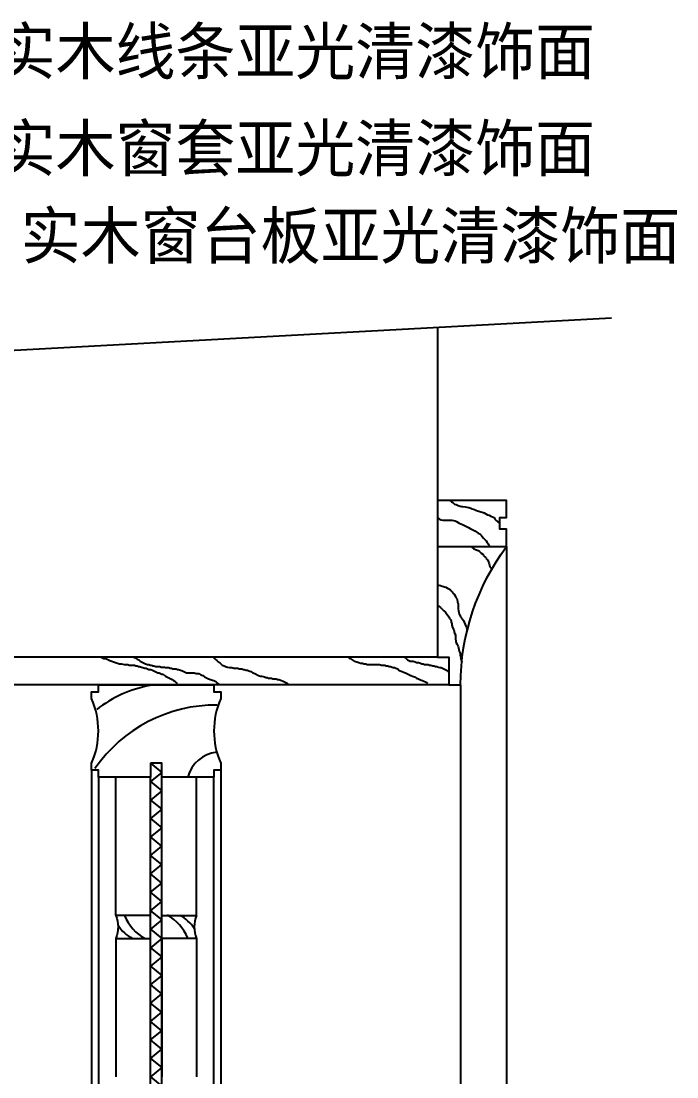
# Model space of a CAD drawing. Header units: metres. Extents: x 4 to 3597, y 195 to 4697.
# Drawn here: x 2982 to 3551, y 3781 to 4697 of the extents above; entities that cross this region are included whole.
import ezdxf

# ---------------------------------------------------------------- set-up
doc = ezdxf.new("R2010")
doc.units = ezdxf.units.M
for name, color, linetype in [('2', 2, 'Continuous'), ('3', 3, 'Continuous'), ('4', 4, 'Continuous'), ('7', 7, 'Continuous'), ('BH', 3, 'Continuous'), ('DIM', 3, 'Continuous'), ('TEXT', 3, 'Continuous')]:
    doc.layers.add(name, color=color, linetype=linetype)

# ---------------------------------------------------------------- blocks, each defined once
blk = doc.blocks.new('BH2')
at = {"layer": 'BH'}
blk.add_lwpolyline([(0, 32), (5, 28), (0, 24), (5, 20), (0, 16), (5, 12), (0, 8), (5, 4), (0, 0)], dxfattribs=at)

msp = doc.modelspace()

# ---------------------------------------------------------------- hatches: boundary and pattern name
at = {"layer": 'BH'}
h = msp.add_hatch(dxfattribs=at)
h.set_pattern_fill('AR-CONC', scale=20)
h.paths.add_polyline_path([(2863.46, 4405.09), (2863.46, 4144.92), (3343.46, 4144.92), (3343.46, 4431.13)])
h = msp.add_hatch(dxfattribs=at)
h.set_pattern_fill('ANSI31', scale=1000)
h.paths.add_polyline_path([(2863.46, 4405.09), (2863.46, 4144.92), (3343.46, 4144.92), (3343.46, 4431.13)])

# ---------------------------------------------------------------- linework, layer by layer
at = {"layer": '2'}
msp.add_lwpolyline([(3343.46, 4431.13), (3343.46, 4144.92), (2863.46, 4144.92), (2863.46, 4405.09)], dxfattribs=at)
at = {"layer": '3'}
for p, q in [((3049.46, 4040.92), (3049.46, 2960.92)), ((3149.46, 2960.92), (3149.46, 4040.92)), ((3104.46, 3900.92), (3104.46, 3780.92))]:
    msp.add_line(p, q, dxfattribs=at)
at = {"layer": '4'}
for p, q in [((3343.46, 4240.92), (3403.46, 4240.92)), ((3403.46, 4240.92), (3403.46, 1020.92)), ((3353.46, 4120.92), (2853.46, 4120.92)), ((3363.46, 4120.92), (3363.46, 1140.92)), ((3043.46, 4046.92), (3043.46, 2954.92)), ((3155.46, 4046.92), (3155.46, 2948.92))]:
    msp.add_line(p, q, dxfattribs=at)
msp.add_lwpolyline([(3343.46, 4144.92), (3353.46, 4144.92), (3353.46, 4120.92), (3363.46, 4120.92, -0.16), (3403.46, 4240.92), (3403.46, 4255.92), (3397.46, 4255.92), (3397.46, 4265.92), (3403.46, 4265.92), (3403.46, 4280.92), (3343.46, 4280.92)], format="xyb", dxfattribs=at)
for points in [[(3094.46, 4052.92), (3094.46, 4040.92), (3049.46, 4040.92), (3049.46, 4046.92), (3043.46, 4046.92), (3043.46, 4052.92, 0.21), (3043.46, 4108.92), (3043.46, 4114.92), (3049.46, 4114.92), (3049.46, 4114.92), (3049.46, 4120.92), (3149.46, 4120.92), (3149.46, 4114.92), (3155.46, 4114.92), (3155.46, 4108.92, 0.21), (3155.46, 4052.92), (3155.46, 4046.92), (3149.46, 4046.92), (3149.46, 4040.92), (3104.46, 4040.92), (3104.46, 4052.92), (3094.46, 4052.92)], [(3094.46, 3920.92), (3064.46, 3920.92, -0.2), (3064.46, 3900.92), (3094.46, 3900.92)], [(3104.46, 3920.92), (3134.46, 3920.92, 0.2), (3134.46, 3900.92), (3104.46, 3900.92)]]:
    msp.add_lwpolyline(points, format="xyb", close=True, dxfattribs=at)
at = {"layer": '7'}
for p, q in [((3064.46, 3920.92), (3064.46, 4040.92)), ((3094.46, 2960.92), (3094.46, 4040.92)), ((3104.46, 2960.92), (3104.46, 4040.92)), ((3134.46, 3920.92), (3134.46, 4040.92)), ((3064.46, 3900.92), (3064.46, 3780.92)), ((3134.46, 3900.92), (3134.46, 3780.92))]:
    msp.add_line(p, q, dxfattribs=at)
at = {"layer": 'BH'}
for p, q in [((3354.32, 4280.84), (3355.56, 4279.59)), ((3355.56, 4279.59), (3356.8, 4278.97)), ((3356.8, 4278.97), (3358.35, 4277.73)), ((3358.35, 4277.73), (3359.6, 4277.42)), ((3359.6, 4277.42), (3361.46, 4276.49)), ((3361.46, 4276.49), (3363.02, 4275.87)), ((3363.02, 4275.87), (3364.26, 4275.56)), ((3364.26, 4275.56), (3365.5, 4275.56)), ((3365.5, 4275.56), (3367.37, 4275.25)), ((3367.37, 4275.25), (3368.92, 4274.94)), ((3368.92, 4274.94), (3370.78, 4274.63)), ((3370.78, 4274.63), (3372.34, 4274)), ((3372.34, 4274), (3373.58, 4273.69)), ((3373.58, 4273.69), (3375.45, 4273.07)), ((3375.45, 4273.07), (3376.69, 4272.45)), ((3376.69, 4272.45), (3378.24, 4271.83)), ((3378.24, 4271.83), (3379.48, 4271.52)), ((3379.48, 4271.52), (3381.04, 4270.9)), ((3381.04, 4270.9), (3382.28, 4270.59)), ((3382.28, 4270.59), (3383.84, 4269.97)), ((3383.84, 4269.97), (3385.39, 4269.35)), ((3385.39, 4269.35), (3386.94, 4268.41)), ((3386.94, 4268.41), (3388.19, 4268.1)), ((3388.19, 4268.1), (3389.74, 4267.17)), ((3343.75, 4265.62), (3345.3, 4264.69)), ((3345.3, 4264.69), (3346.55, 4264.07)), ((3346.55, 4264.07), (3348.1, 4263.76)), ((3348.1, 4263.76), (3355.87, 4263.76)), ((3355.87, 4263.76), (3357.42, 4263.45)), ((3357.42, 4263.45), (3358.67, 4263.14)), ((3358.67, 4263.14), (3359.91, 4262.51)), ((3359.91, 4262.51), (3362.39, 4261.27)), ((3362.39, 4261.27), (3363.64, 4260.65)), ((3363.64, 4260.65), (3365.19, 4260.03)), ((3365.19, 4260.03), (3366.43, 4259.41)), ((3366.43, 4259.41), (3367.99, 4258.48)), ((3367.99, 4258.48), (3369.23, 4257.86)), ((3389.74, 4267.17), (3391.29, 4266.55)), ((3391.29, 4266.55), (3392.54, 4265.93)), ((3392.54, 4265.93), (3393.16, 4264.69)), ((3393.16, 4264.69), (3394.4, 4263.45)), ((3394.4, 4263.45), (3395.64, 4262.51)), ((3395.64, 4262.51), (3396.89, 4261.58)), ((3369.23, 4257.86), (3370.47, 4257.24)), ((3370.47, 4257.24), (3371.72, 4256.61)), ((3371.72, 4256.61), (3372.96, 4255.99)), ((3372.96, 4255.99), (3374.2, 4255.37)), ((3374.2, 4255.37), (3375.76, 4254.44)), ((3375.76, 4254.44), (3378.86, 4252.58)), ((3378.86, 4252.58), (3380.11, 4251.96)), ((3380.11, 4251.96), (3381.35, 4250.71)), ((3381.35, 4250.71), (3382.28, 4249.47)), ((3382.28, 4249.47), (3383.52, 4248.23)), ((3372.56, 4240.79), (3373.65, 4240.06)), ((3373.65, 4240.06), (3375.1, 4238.97)), ((3383.52, 4248.23), (3384.46, 4246.99)), ((3384.46, 4246.99), (3385.7, 4245.75)), ((3385.7, 4245.75), (3386.63, 4244.5)), ((3386.63, 4244.5), (3387.56, 4243.26)), ((3387.56, 4243.26), (3387.87, 4242.02)), ((3387.87, 4242.02), (3388.5, 4241.4)), ((3375.1, 4238.97), (3376.56, 4238.24)), ((3376.56, 4238.24), (3378.75, 4237.51)), ((3378.75, 4237.51), (3379.84, 4236.42)), ((3379.84, 4236.42), (3381.29, 4234.97)), ((3381.29, 4234.97), (3382.75, 4234.24)), ((3382.75, 4234.24), (3383.48, 4233.15)), ((3383.48, 4233.15), (3384.57, 4232.06)), ((3384.57, 4232.06), (3385.66, 4230.96)), ((3385.66, 4230.96), (3386.03, 4229.87)), ((3386.03, 4229.87), (3387.12, 4229.14)), ((3387.12, 4229.14), (3387.48, 4228.05)), ((3387.48, 4228.05), (3388.21, 4225.87)), ((3388.21, 4225.87), (3388.58, 4224.78)), ((3388.58, 4224.78), (3388.94, 4223.32)), ((3388.94, 4223.32), (3390.03, 4222.23)), ((3390.03, 4222.23), (3390.03, 4221.5)), ((3343.43, 4207.31), (3344.52, 4207.31)), ((3344.52, 4207.31), (3345.97, 4206.95)), ((3345.97, 4206.95), (3347.43, 4206.58)), ((3347.43, 4206.58), (3350.71, 4205.49)), ((3350.71, 4205.49), (3352.16, 4204.76)), ((3352.16, 4204.76), (3353.26, 4204.04)), ((3353.26, 4204.04), (3354.35, 4203.67)), ((3354.35, 4203.67), (3355.08, 4202.58)), ((3355.08, 4202.58), (3356.17, 4201.49)), ((3356.17, 4201.49), (3356.9, 4200.4)), ((3356.9, 4200.4), (3357.99, 4199.67)), ((3357.99, 4199.67), (3358.72, 4198.22)), ((3358.72, 4198.22), (3359.45, 4196.76)), ((3359.45, 4196.76), (3360.18, 4195.67)), ((3360.18, 4195.67), (3360.54, 4194.58)), ((3360.54, 4194.58), (3360.9, 4193.48)), ((3343.43, 4189.48), (3344.52, 4189.12)), ((3344.52, 4189.12), (3345.97, 4188.03)), ((3345.97, 4188.03), (3347.8, 4186.21)), ((3347.8, 4186.21), (3348.89, 4185.12)), ((3348.89, 4185.12), (3350.34, 4184.02)), ((3360.9, 4193.48), (3360.9, 4192.39)), ((3360.9, 4192.39), (3361.27, 4191.3)), ((3361.27, 4191.3), (3361.27, 4186.94)), ((3361.27, 4186.94), (3361.63, 4185.12)), ((3361.63, 4185.12), (3362, 4183.66)), ((3350.34, 4184.02), (3351.07, 4182.93)), ((3351.07, 4182.93), (3353.26, 4180.02)), ((3353.26, 4180.02), (3353.99, 4178.57)), ((3353.99, 4178.57), (3354.71, 4177.47)), ((3354.71, 4177.47), (3355.44, 4176.38)), ((3355.44, 4176.38), (3355.44, 4175.29)), ((3362, 4183.66), (3362.36, 4182.57)), ((3362.36, 4182.57), (3362.72, 4181.48)), ((3362.72, 4181.48), (3363.45, 4180.02)), ((3363.45, 4180.02), (3364.18, 4178.93)), ((3364.18, 4178.93), (3365.27, 4177.84)), ((3365.27, 4177.84), (3366, 4176.75)), ((3366, 4176.75), (3366.73, 4175.29)), ((3355.44, 4175.29), (3355.81, 4173.84)), ((3355.81, 4173.84), (3355.81, 4172.74)), ((3355.81, 4172.74), (3356.53, 4170.56)), ((3356.53, 4170.56), (3357.63, 4168.74)), ((3357.63, 4168.74), (3358.35, 4165.83)), ((3366.73, 4175.29), (3367.46, 4173.11)), ((3367.46, 4173.11), (3368.19, 4171.65)), ((3368.19, 4171.65), (3368.55, 4170.56)), ((3368.55, 4170.56), (3368.91, 4169.47)), ((3368.91, 4169.47), (3369.28, 4168.38)), ((3358.35, 4165.83), (3359.08, 4164.37)), ((3359.08, 4164.37), (3359.08, 4160.37)), ((3359.08, 4160.37), (3359.45, 4159.28)), ((3359.45, 4159.28), (3359.45, 4157.82)), ((3359.45, 4157.82), (3360.18, 4156.37)), ((3360.18, 4156.37), (3360.9, 4155.28)), ((3360.9, 4155.28), (3361.27, 4154.19)), ((3361.27, 4154.19), (3361.63, 4153.09)), ((3361.63, 4153.09), (3362.36, 4150.18)), ((3362.36, 4150.18), (3362.72, 4149.09)), ((3362.72, 4149.09), (3363.09, 4148)), ((3051.86, 4144.81), (3052.98, 4144.25)), ((3052.98, 4144.25), (3054.11, 4143.69)), ((3054.11, 4143.69), (3055.8, 4143.69)), ((3055.8, 4143.69), (3056.93, 4143.12)), ((3056.93, 4143.12), (3059.19, 4142)), ((3059.19, 4142), (3060.88, 4141.43)), ((3060.88, 4141.43), (3062.57, 4140.87)), ((3062.57, 4140.87), (3064.26, 4140.3)), ((3064.26, 4140.3), (3067.64, 4139.18)), ((3080.05, 4144.81), (3081.18, 4144.25)), ((3081.18, 4144.25), (3082.87, 4143.12)), ((3082.87, 4143.12), (3084.56, 4142.56)), ((3084.56, 4142.56), (3085.69, 4141.43)), ((3085.69, 4141.43), (3086.81, 4140.87)), ((3086.81, 4140.87), (3087.94, 4140.3)), ((3087.94, 4140.3), (3090.2, 4139.18)), ((3148.27, 4145.38), (3149.4, 4144.25)), ((3149.4, 4144.25), (3150.53, 4143.12)), ((3150.53, 4143.12), (3152.22, 4142)), ((3152.22, 4142), (3153.35, 4140.87)), ((3153.35, 4140.87), (3155.04, 4139.74)), ((3155.04, 4139.74), (3156.73, 4138.05)), ((3266.68, 4144.25), (3267.81, 4143.69)), ((3267.81, 4143.69), (3269.5, 4142.56)), ((3269.5, 4142.56), (3271.19, 4141.43)), ((3271.19, 4141.43), (3273.44, 4140.87)), ((3273.44, 4140.87), (3275.14, 4140.3)), ((3275.14, 4140.3), (3276.83, 4139.74)), ((3276.83, 4139.74), (3278.52, 4139.74)), ((3278.52, 4139.74), (3279.65, 4139.18)), ((3314.6, 4144.81), (3316.3, 4143.69)), ((3316.3, 4143.69), (3317.42, 4142.56)), ((3317.42, 4142.56), (3318.55, 4142)), ((3318.55, 4142), (3319.68, 4141.43)), ((3319.68, 4141.43), (3322.5, 4141.43)), ((3322.5, 4141.43), (3324.19, 4140.87)), ((3324.19, 4140.87), (3325.32, 4140.3)), ((3325.32, 4140.3), (3327.01, 4140.3)), ((3327.01, 4140.3), (3328.7, 4139.74)), ((3328.7, 4139.74), (3329.83, 4139.18)), ((3363.09, 4148), (3363.09, 4146.54)), ((3363.09, 4146.54), (3363.45, 4145.45)), ((3363.45, 4145.45), (3363.82, 4144.36)), ((3363.82, 4144.36), (3363.82, 4143.27)), ((3363.82, 4143.27), (3364.18, 4142.18)), ((3364.18, 4142.18), (3364.54, 4141.09)), ((3067.64, 4139.18), (3069.33, 4139.18)), ((3069.33, 4139.18), (3071.59, 4138.61)), ((3071.59, 4138.61), (3074.97, 4138.61)), ((3074.97, 4138.61), (3076.1, 4138.05)), ((3076.1, 4138.05), (3080.61, 4138.05)), ((3080.61, 4138.05), (3081.74, 4137.49)), ((3081.74, 4137.49), (3082.87, 4137.49)), ((3082.87, 4137.49), (3083.99, 4136.92)), ((3083.99, 4136.92), (3085.12, 4136.92)), ((3085.12, 4136.92), (3086.81, 4136.36)), ((3086.81, 4136.36), (3087.94, 4135.8)), ((3087.94, 4135.8), (3089.63, 4135.23)), ((3089.63, 4135.23), (3090.76, 4135.23)), ((3090.2, 4139.18), (3091.89, 4138.61)), ((3090.76, 4135.23), (3091.89, 4134.67)), ((3091.89, 4138.61), (3093.02, 4138.61)), ((3091.89, 4134.67), (3093.02, 4134.11)), ((3093.02, 4138.61), (3094.14, 4138.05)), ((3093.02, 4134.11), (3094.71, 4134.11)), ((3094.14, 4138.05), (3095.27, 4138.05)), ((3094.71, 4134.11), (3096.4, 4133.54)), ((3095.27, 4138.05), (3096.4, 4137.49)), ((3096.4, 4137.49), (3097.53, 4137.49)), ((3096.4, 4133.54), (3098.65, 4132.42)), ((3097.53, 4137.49), (3099.22, 4136.92)), ((3098.65, 4132.42), (3099.78, 4131.85)), ((3099.22, 4136.92), (3102.6, 4136.92)), ((3099.78, 4131.85), (3100.91, 4131.29)), ((3100.91, 4131.29), (3102.04, 4131.29)), ((3102.04, 4131.29), (3104.29, 4130.16)), ((3102.6, 4136.92), (3103.73, 4136.36)), ((3103.73, 4136.36), (3106.55, 4136.36)), ((3104.29, 4130.16), (3105.42, 4130.16)), ((3105.42, 4130.16), (3106.55, 4129.04)), ((3106.55, 4136.36), (3107.68, 4135.8)), ((3107.68, 4135.8), (3110.5, 4135.8)), ((3110.5, 4135.8), (3111.62, 4135.23)), ((3111.62, 4135.23), (3112.75, 4135.23)), ((3112.75, 4135.23), (3113.88, 4134.67)), ((3113.88, 4134.67), (3116.7, 4134.67)), ((3116.7, 4134.67), (3117.83, 4134.11)), ((3117.83, 4134.11), (3118.95, 4134.11)), ((3118.95, 4134.11), (3120.64, 4133.54)), ((3120.64, 4133.54), (3122.34, 4132.98)), ((3122.34, 4132.98), (3123.46, 4132.42)), ((3123.46, 4132.42), (3124.59, 4131.85)), ((3124.59, 4131.85), (3125.72, 4131.29)), ((3125.72, 4131.29), (3132.48, 4131.29)), ((3132.48, 4131.29), (3134.18, 4130.73)), ((3134.18, 4130.73), (3136.43, 4130.73)), ((3136.43, 4130.73), (3138.12, 4129.6)), ((3156.73, 4138.05), (3158.42, 4137.49)), ((3158.42, 4137.49), (3159.55, 4136.92)), ((3159.55, 4136.92), (3161.24, 4136.36)), ((3161.24, 4136.36), (3162.93, 4135.8)), ((3162.93, 4135.8), (3165.19, 4135.8)), ((3165.19, 4135.8), (3166.88, 4135.23)), ((3166.88, 4135.23), (3170.26, 4135.23)), ((3170.26, 4135.23), (3171.39, 4134.67)), ((3171.39, 4134.67), (3173.65, 4134.67)), ((3173.65, 4134.67), (3174.77, 4134.11)), ((3174.77, 4134.11), (3175.9, 4134.11)), ((3175.9, 4134.11), (3177.59, 4133.54)), ((3177.59, 4133.54), (3178.72, 4133.54)), ((3178.72, 4133.54), (3179.85, 4132.98)), ((3179.85, 4132.98), (3181.54, 4132.42)), ((3181.54, 4132.42), (3183.23, 4131.29)), ((3183.23, 4131.29), (3184.92, 4130.73)), ((3184.92, 4130.73), (3188.3, 4129.04)), ((3279.65, 4139.18), (3281.34, 4139.18)), ((3281.34, 4139.18), (3282.47, 4138.61)), ((3282.47, 4138.61), (3293.18, 4138.61)), ((3293.18, 4138.61), (3294.87, 4138.05)), ((3294.87, 4138.05), (3297.69, 4138.05)), ((3297.69, 4138.05), (3298.82, 4137.49)), ((3298.82, 4137.49), (3300.51, 4137.49)), ((3300.51, 4137.49), (3301.64, 4136.92)), ((3301.64, 4136.92), (3302.76, 4136.92)), ((3302.76, 4136.92), (3305.02, 4135.8)), ((3305.02, 4135.8), (3306.15, 4135.8)), ((3306.15, 4135.8), (3307.27, 4135.23)), ((3307.27, 4135.23), (3308.97, 4134.67)), ((3308.97, 4134.67), (3310.09, 4133.54)), ((3310.09, 4133.54), (3311.22, 4132.98)), ((3311.22, 4132.98), (3312.91, 4132.42)), ((3312.91, 4132.42), (3314.04, 4131.85)), ((3314.04, 4131.85), (3315.73, 4131.29)), ((3315.73, 4131.29), (3319.12, 4129.6)), ((3329.83, 4139.18), (3330.96, 4139.18)), ((3330.96, 4139.18), (3332.08, 4138.61)), ((3332.08, 4138.61), (3335.47, 4138.61)), ((3335.47, 4138.61), (3336.59, 4138.05)), ((3336.59, 4138.05), (3337.72, 4138.05)), ((3337.72, 4138.05), (3339.41, 4137.49)), ((3339.41, 4137.49), (3340.54, 4137.49)), ((3340.54, 4137.49), (3341.67, 4136.92)), ((3341.67, 4136.92), (3342.8, 4136.92)), ((3342.8, 4136.92), (3344.49, 4136.36)), ((3344.49, 4136.36), (3345.62, 4135.8)), ((3345.62, 4135.8), (3346.74, 4135.8)), ((3346.74, 4135.8), (3347.87, 4135.23)), ((3347.87, 4135.23), (3349, 4134.67)), ((3349, 4134.67), (3352.38, 4132.98)), ((3352.38, 4132.98), (3352.95, 4131.85)), ((3352.95, 4131.85), (3353.46, 4131.85)), ((3106.55, 4129.04), (3107.68, 4128.47)), ((3107.68, 4128.47), (3111.06, 4126.78)), ((3111.06, 4126.78), (3112.19, 4126.22)), ((3112.19, 4126.22), (3113.31, 4125.65)), ((3113.31, 4125.65), (3114.44, 4124.53)), ((3114.44, 4124.53), (3115.57, 4123.96)), ((3115.57, 4123.96), (3116.7, 4122.84)), ((3116.7, 4122.84), (3117.26, 4121.71)), ((3117.26, 4121.71), (3118.39, 4121.15)), ((3118.39, 4121.15), (3118.39, 4120.92)), ((3138.12, 4129.6), (3139.81, 4129.04)), ((3139.81, 4129.04), (3141.51, 4127.91)), ((3141.51, 4127.91), (3144.89, 4126.22)), ((3144.89, 4126.22), (3146.58, 4125.65)), ((3146.58, 4125.65), (3148.27, 4125.09)), ((3148.27, 4125.09), (3149.4, 4124.53)), ((3149.4, 4124.53), (3150.53, 4123.96)), ((3150.53, 4123.96), (3151.66, 4123.4)), ((3151.66, 4123.4), (3152.22, 4122.27)), ((3152.22, 4122.27), (3153.35, 4122.27)), ((3153.35, 4122.27), (3153.35, 4121.71)), ((3188.3, 4129.04), (3190, 4128.47)), ((3190, 4128.47), (3191.12, 4128.47)), ((3191.12, 4128.47), (3193.38, 4127.91)), ((3193.38, 4127.91), (3194.51, 4127.35)), ((3194.51, 4127.35), (3195.63, 4127.35)), ((3195.63, 4127.35), (3196.76, 4126.78)), ((3196.76, 4126.78), (3199.58, 4126.78)), ((3199.58, 4126.78), (3200.71, 4126.22)), ((3200.71, 4126.22), (3203.53, 4126.22)), ((3203.53, 4126.22), (3204.66, 4125.65)), ((3204.66, 4125.65), (3205.78, 4125.65)), ((3205.78, 4125.65), (3208.04, 4124.53)), ((3208.04, 4124.53), (3209.73, 4123.96)), ((3209.73, 4123.96), (3211.99, 4122.84)), ((3211.99, 4122.84), (3213.11, 4122.27)), ((3213.11, 4122.27), (3213.68, 4121.71)), ((3319.12, 4129.6), (3320.24, 4129.04)), ((3320.24, 4129.04), (3321.93, 4128.47)), ((3321.93, 4128.47), (3323.63, 4127.91)), ((3323.63, 4127.91), (3325.32, 4126.78)), ((3325.32, 4126.78), (3327.01, 4126.22)), ((3327.01, 4126.22), (3328.14, 4125.65)), ((3328.14, 4125.65), (3329.26, 4125.09)), ((3329.26, 4125.09), (3330.39, 4124.53)), ((3330.39, 4124.53), (3331.52, 4123.96)), ((3331.52, 4123.96), (3333.21, 4123.4)), ((3333.21, 4123.4), (3334.34, 4122.84)), ((3334.34, 4122.84), (3334.9, 4122.27))]:
    msp.add_line(p, q, dxfattribs=at)
for centre, radius, start, end in [((3114.65, 4012.86), 109.5, 100.92, 127.59), ((3151.6, 3975.3), 128.1, 89.63, 145.26), ((3155.42, 4033.38), 29.45, 96.77, 165.16), ((3108.54, 3935.24), 39.22, 201.75, 241.37), ((3090.37, 3886.6), 39.22, 21.75, 61.37), ((3105.39, 3892.48), 31.96, 31.98, 62.87), ((3093.52, 3929.36), 31.96, 211.98, 242.87)]:
    msp.add_arc(centre, radius, start, end, dxfattribs=at)
at = {"layer": 'DIM'}
msp.add_line((2724.1, 4397.53), (3494.39, 4439.32), dxfattribs=at)

# ---------------------------------------------------------------- block references
at = {"layer": 'DIM', "xscale": 2, "yscale": 2, "zscale": 2}
for p in [(3094.46, 3988.92), (3094.46, 3860.92), (3094.46, 3732.92)]:
    msp.add_blockref('BH2', p, dxfattribs=at)
at = {"layer": 'DIM', "xscale": -2, "yscale": 2, "zscale": 2, "rotation": 180}
for p in [(3094.46, 3988.92), (3094.46, 3860.92)]:
    msp.add_blockref('BH2', p, dxfattribs=at)

# ---------------------------------------------------------------- texts
at = {"layer": 'TEXT'}
for s, p in [('实木线条亚光清漆饰面', (2960.19, 4650.39)), ('实木窗套亚光清漆饰面', (2960.19, 4566.32)), ('实木窗台板亚光清漆饰面', (2981.99, 4490.51))]:
    msp.add_text(s, height=40, dxfattribs=at).set_placement(p)

doc.saveas('drawing.dxf')
